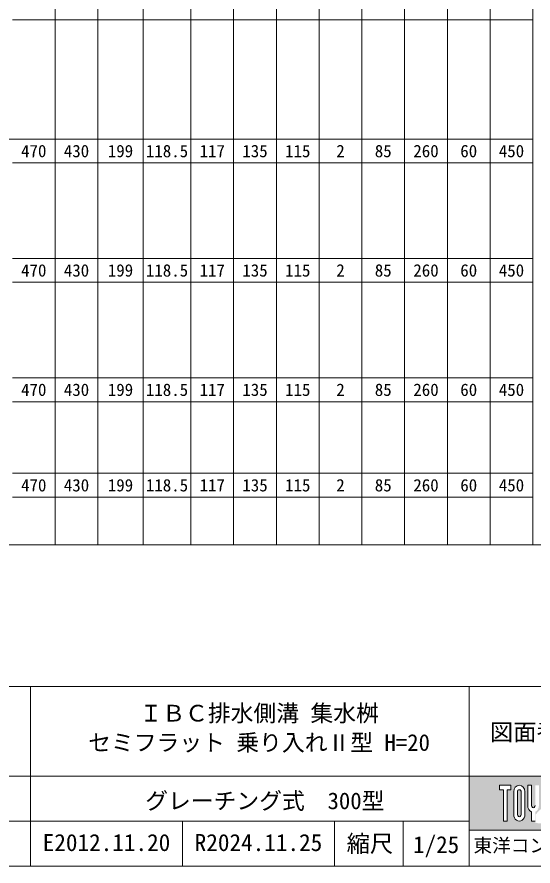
# Model space of a CAD drawing. Units: millimetres, scale not verified. Extents: x -44570 to -19804, y 69050 to 91573.
# Drawn here: x -36248 to -34196, y 75898 to 79277 of the extents above; entities that cross this region are included whole.
import ezdxf
from ezdxf.enums import TextEntityAlignment as Align

# ---------------------------------------------------------------- set-up
doc = ezdxf.new("R2010")
doc.units = ezdxf.units.MM
doc.header["$LTSCALE"] = 30
for name, color, linetype, lineweight in [('0_2', 7, 'Continuous', 20), ('DEFPOINTS_3', 8, 'Continuous', 0), ('寸法線', 7, 'Continuous', 9), ('枠', 5, 'Continuous', 5)]:
    doc.layers.add(name, color=color, linetype=linetype, lineweight=lineweight)
doc.styles.add('ＭＳ ゴシック', font='')
doc.styles.get('ＭＳ ゴシック').set_extended_font_data('MS Gothic')

msp = doc.modelspace()

# ---------------------------------------------------------------- hatches: boundary and pattern name
at = {"layer": '枠'}
h = msp.add_hatch(color=7, dxfattribs=at)
h.paths.add_polyline_path([(-34449.65, 76255.37), (-34449.65, 76041.08), (-33978.22, 76041.08), (-33871.08, 76255.37)])
edge = h.paths.add_edge_path(flags=16)
edge.add_ellipse((-34107.37, 76123.46), major_axis=(83.96, 46.99), ratio=0.3471473, start_angle=-144.31122, end_angle=72.1899, ccw=False)
edge.add_ellipse((-34138.46, 76103.17), major_axis=(0, 28.57), ratio=0.8463542, start_angle=-160.70346, end_angle=-90)
edge.add_line((-34114.28, 76103.17), (-34114.28, 76157.63))
edge = h.paths.add_edge_path(flags=16)
edge.add_ellipse((-34138.46, 76193.28), major_axis=(0, 26.37), ratio=0.8463542, start_angle=-90, end_angle=90, ccw=False)
edge.add_line((-34116.14, 76193.28), (-34116.14, 76103.17))
edge.add_ellipse((-34138.46, 76103.17), major_axis=(0, 26.37), ratio=0.8463542, start_angle=90, end_angle=-90, ccw=False)
edge.add_line((-34160.78, 76103.17), (-34160.78, 76193.28))
edge = h.paths.add_edge_path(flags=16)
edge.add_line((-34131.02, 76193.28), (-34131.02, 76103.17))
edge.add_ellipse((-34138.46, 76103.17), major_axis=(0, 8.79), ratio=0.8463541, start_angle=90, end_angle=-90, ccw=False)
edge.add_line((-34145.9, 76103.17), (-34145.9, 76193.28))
edge.add_ellipse((-34138.46, 76193.28), major_axis=(0, 8.79), ratio=0.8463541, start_angle=-90, end_angle=90, ccw=False)
edge = h.paths.add_edge_path(flags=16)
edge.add_line((-34132.88, 76147.22), (-34132.88, 76103.17))
edge.add_ellipse((-34138.46, 76103.17), major_axis=(0, 6.59), ratio=0.8463541, start_angle=90, end_angle=-90, ccw=False)
edge.add_line((-34144.04, 76103.17), (-34144.04, 76140.01))
edge.add_ellipse((-34107.37, 76123.46), major_axis=(83.96, 46.99), ratio=0.3471473, start_angle=107.79174, end_angle=126.47132, ccw=False)
edge = h.paths.add_edge_path(flags=16)
edge.add_line((-34171.94, 76219.65), (-34171.94, 76138.89))
edge.add_ellipse((-34194.26, 76138.89), major_axis=(0, 26.37), ratio=0.8463542, start_angle=-163.34117, end_angle=-90, ccw=False)
edge.add_line((-34186.82, 76114.02), (-34186.82, 76076.8))
edge.add_line((-34186.82, 76076.8), (-34201.7, 76076.8))
edge.add_line((-34201.7, 76076.8), (-34201.7, 76114.02))
edge.add_ellipse((-34194.26, 76138.89), major_axis=(0, 26.37), ratio=0.8463542, start_angle=90, end_angle=163.34117, ccw=False)
edge.add_line((-34216.58, 76138.89), (-34216.58, 76219.65))
edge.add_line((-34216.58, 76219.65), (-34201.7, 76219.65))
edge.add_line((-34201.7, 76219.65), (-34201.7, 76138.89))
edge.add_ellipse((-34194.26, 76138.89), major_axis=(0, 8.79), ratio=0.8463541, start_angle=90, end_angle=-90)
edge.add_line((-34186.82, 76138.89), (-34186.82, 76219.65))
edge.add_line((-34186.82, 76219.65), (-34171.94, 76219.65))
edge = h.paths.add_edge_path(flags=16)
edge.add_line((-34162.64, 76125.92), (-34162.64, 76103.17))
edge.add_ellipse((-34138.46, 76103.17), major_axis=(0, 28.57), ratio=0.8463542, start_angle=90, end_angle=-171.54427)
edge.add_ellipse((-34107.37, 76123.46), major_axis=(83.96, 46.99), ratio=0.3471473, start_angle=-178.64954, end_angle=-148.29244, ccw=False)
edge.add_line((-34190.03, 76074.6), (-34184.96, 76074.6))
edge.add_line((-34184.96, 76074.6), (-34184.96, 76102.46))
edge.add_ellipse((-34107.37, 76123.46), major_axis=(83.96, 46.99), ratio=0.3471473, start_angle=148.21912, end_angle=165.90812, ccw=False)
edge = h.paths.add_edge_path(flags=16)
edge.add_ellipse((-34250.06, 76193.28), major_axis=(0, 26.37), ratio=0.8463542, start_angle=-90, end_angle=90, ccw=False)
edge.add_line((-34227.74, 76193.28), (-34227.74, 76103.17))
edge.add_ellipse((-34250.06, 76103.17), major_axis=(0, 26.37), ratio=0.8463542, start_angle=90, end_angle=-90, ccw=False)
edge.add_line((-34272.39, 76103.17), (-34272.39, 76193.28))
edge = h.paths.add_edge_path(flags=16)
edge.add_line((-34242.62, 76193.28), (-34242.62, 76103.17))
edge.add_ellipse((-34250.06, 76103.17), major_axis=(0, 8.79), ratio=0.8463541, start_angle=90, end_angle=-90, ccw=False)
edge.add_line((-34257.51, 76103.17), (-34257.51, 76193.28))
edge.add_ellipse((-34250.06, 76193.28), major_axis=(0, 8.79), ratio=0.8463541, start_angle=-90, end_angle=90, ccw=False)
h.paths.add_polyline_path([(-34283.55, 76219.65), (-34283.55, 76202.07), (-34298.43, 76202.07), (-34298.43, 76076.8), (-34313.31, 76076.8), (-34313.31, 76202.07), (-34328.19, 76202.07), (-34328.19, 76219.65)], flags=16)

# ---------------------------------------------------------------- linework, layer by layer
at = {"layer": 'DEFPOINTS_3'}
for p, q in [((-36266.12, 79266.23), (-34196.12, 79266.23)), ((-36266.12, 78696.23), (-34196.12, 78696.23)), ((-36266.12, 78221.23), (-34196.12, 78221.23)), ((-36266.12, 77746.23), (-34196.12, 77746.23)), ((-36266.12, 77366.23), (-34196.12, 77366.23))]:
    msp.add_line(p, q, dxfattribs=at)
at = {"layer": '寸法線', "lineweight": 13}
for p, q in [((-36096.12, 81641.23), (-36096.12, 77176.23)), ((-35926.12, 81641.23), (-35926.12, 77176.23)), ((-35746.12, 81641.23), (-35746.12, 77176.23)), ((-35386.12, 81641.23), (-35386.12, 77176.23)), ((-35046.12, 81641.23), (-35046.12, 77176.23)), ((-34706.12, 81641.23), (-34706.12, 77176.23)), ((-34536.12, 81641.23), (-34536.12, 77176.23)), ((-34196.12, 81641.23), (-34196.12, 77176.23)), ((-35556.12, 79361.23), (-35556.12, 79266.23)), ((-35216.12, 79361.23), (-35216.12, 79266.23)), ((-34876.12, 79361.23), (-34876.12, 79266.23)), ((-34366.12, 79361.23), (-34366.12, 79266.23)), ((-35556.12, 79266.23), (-35556.12, 78791.23)), ((-35216.12, 79266.23), (-35216.12, 78791.23)), ((-34876.12, 79266.23), (-34876.12, 78791.23)), ((-34366.12, 79266.23), (-34366.12, 78791.23)), ((-36806.12, 78791.23), (-34196.12, 78791.23)), ((-35556.12, 78791.23), (-35556.12, 78696.23)), ((-35216.12, 78791.23), (-35216.12, 78696.23)), ((-34876.12, 78791.23), (-34876.12, 78696.23)), ((-34366.12, 78791.23), (-34366.12, 78696.23)), ((-35556.12, 78696.23), (-35556.12, 78316.23)), ((-35216.12, 78696.23), (-35216.12, 78316.23)), ((-34876.12, 78696.23), (-34876.12, 78316.23)), ((-34366.12, 78696.23), (-34366.12, 78316.23)), ((-36266.12, 78316.23), (-34196.12, 78316.23)), ((-35556.12, 78316.23), (-35556.12, 78221.23)), ((-35216.12, 78316.23), (-35216.12, 78221.23)), ((-34876.12, 78316.23), (-34876.12, 78221.23)), ((-34366.12, 78316.23), (-34366.12, 78221.23)), ((-35556.12, 78221.23), (-35556.12, 77841.23)), ((-35216.12, 78221.23), (-35216.12, 77841.23)), ((-34876.12, 78221.23), (-34876.12, 77841.23)), ((-34366.12, 78221.23), (-34366.12, 77841.23)), ((-36266.12, 77841.23), (-34196.12, 77841.23)), ((-35556.12, 77841.23), (-35556.12, 77746.23)), ((-35216.12, 77841.23), (-35216.12, 77746.23)), ((-34876.12, 77841.23), (-34876.12, 77746.23)), ((-34366.12, 77841.23), (-34366.12, 77746.23)), ((-35556.12, 77746.23), (-35556.12, 77461.23)), ((-35216.12, 77746.23), (-35216.12, 77461.23)), ((-34876.12, 77746.23), (-34876.12, 77461.23)), ((-34366.12, 77746.23), (-34366.12, 77461.23)), ((-36266.12, 77461.23), (-34196.12, 77461.23)), ((-35556.12, 77461.23), (-35556.12, 77366.23)), ((-35216.12, 77461.23), (-35216.12, 77366.23)), ((-34876.12, 77461.23), (-34876.12, 77366.23)), ((-34366.12, 77461.23), (-34366.12, 77366.23)), ((-35556.12, 77366.23), (-35556.12, 77176.23)), ((-35216.12, 77366.23), (-35216.12, 77176.23)), ((-34876.12, 77366.23), (-34876.12, 77176.23)), ((-34366.12, 77366.23), (-34366.12, 77176.23)), ((-36446.12, 77176.23), (-34196.12, 77176.23)), ((-34196.12, 77176.23), (-33551.12, 77176.23))]:
    msp.add_line(p, q, dxfattribs=at)
at = {"layer": '枠', "lineweight": 20}
for p, q in [((-33378.22, 76612.51), (-36634.12, 76612.51)), ((-36194.09, 75898.23), (-36194.09, 76612.51)), ((-34449.65, 75898.23), (-34449.65, 76612.51)), ((-33378.22, 76255.37), (-36634.12, 76255.37)), ((-34449.65, 76255.37), (-36634.12, 76255.37)), ((-34449.65, 76076.8), (-36634.12, 76076.8)), ((-35589.6, 75898.23), (-35589.6, 76076.8)), ((-34985.1, 75898.23), (-34985.1, 76076.8)), ((-34711.91, 75898.23), (-34711.91, 76076.8)), ((-43378.22, 75898.23), (-33378.22, 75898.23))]:
    msp.add_line(p, q, dxfattribs=at)
at = {"layer": '枠'}
for p, q in [((-34449.65, 76255.37), (-34449.65, 76041.08)), ((-34449.65, 76255.37), (-33871.08, 76255.37)), ((-34328.19, 76219.65), (-34328.19, 76202.07)), ((-34328.19, 76219.65), (-34283.55, 76219.65)), ((-34313.31, 76202.07), (-34328.19, 76202.07)), ((-34313.31, 76202.07), (-34313.31, 76076.8)), ((-34298.43, 76202.07), (-34298.43, 76076.8)), ((-34283.55, 76202.07), (-34298.43, 76202.07)), ((-34283.55, 76219.65), (-34283.55, 76202.07)), ((-34216.58, 76138.89), (-34216.58, 76219.65)), ((-34216.58, 76219.65), (-34201.7, 76219.65)), ((-34201.7, 76219.65), (-34201.7, 76138.89)), ((-34272.39, 76193.28), (-34272.39, 76103.17)), ((-34257.51, 76103.17), (-34257.51, 76193.28)), ((-34242.62, 76193.28), (-34242.62, 76103.17)), ((-34227.74, 76103.17), (-34227.74, 76193.28)), ((-34201.7, 76114.02), (-34201.7, 76076.8)), ((-34298.43, 76076.8), (-34313.31, 76076.8)), ((-34186.82, 76076.8), (-34201.7, 76076.8)), ((-34449.65, 76041.08), (-33978.22, 76041.08))]:
    msp.add_line(p, q, dxfattribs=at)
for centre, major_axis, start_param, end_param in [((-34250.06, 76193.28), (0, 26.37), 4.712389, 7.8539816), ((-34250.06, 76193.28), (0, 8.79), 4.712389, 7.8539816), ((-34194.26, 76138.89), (0, 26.37), 1.5707963, 2.8017557), ((-34194.26, 76138.89), (0, 8.79), 1.5707963, 4.712389), ((-34250.06, 76103.17), (0, 26.37), 1.5707963, 4.712389), ((-34250.06, 76103.17), (0, 8.79), 1.5707963, 4.712389)]:
    msp.add_ellipse(centre, major_axis=major_axis, ratio=0.846354, start_param=start_param, end_param=end_param, dxfattribs=at)

# ---------------------------------------------------------------- texts
at = {"layer": '0_2', "style": 'ＭＳ ゴシック'}
msp.add_text('グレーチング式\u3000300型', height=66.46, dxfattribs=at).set_placement((-35262.15, 76157.72), align=Align.MIDDLE_CENTER)
msp.add_text('1/25', height=67.41, dxfattribs=at).set_placement((-34672.58, 75929.41), align=Align.BOTTOM_LEFT)
at = {"layer": '寸法線', "style": 'ＭＳ ゴシック'}
for s, p in [('470', (-36181.12, 78743.73)), ('430', (-36011.12, 78743.73)), ('199', (-35836.12, 78743.73)), ('118.5', (-35651.12, 78743.73)), ('117', (-35471.12, 78743.73)), ('135', (-35301.12, 78743.73)), ('115', (-35131.12, 78743.73)), ('2', (-34961.12, 78743.73)), ('85', (-34791.12, 78743.73)), ('260', (-34621.12, 78743.73)), ('60', (-34451.12, 78743.73)), ('450', (-34281.12, 78743.73)), ('470', (-36181.12, 78268.73)), ('430', (-36011.12, 78268.73)), ('199', (-35836.12, 78268.73)), ('118.5', (-35651.12, 78268.73)), ('117', (-35471.12, 78268.73)), ('135', (-35301.12, 78268.73)), ('115', (-35131.12, 78268.73)), ('2', (-34961.12, 78268.73)), ('85', (-34791.12, 78268.73)), ('260', (-34621.12, 78268.73)), ('60', (-34451.12, 78268.73)), ('450', (-34281.12, 78268.73)), ('470', (-36181.12, 77793.73)), ('430', (-36011.12, 77793.73)), ('199', (-35836.12, 77793.73)), ('118.5', (-35651.12, 77793.73)), ('117', (-35471.12, 77793.73)), ('135', (-35301.12, 77793.73)), ('115', (-35131.12, 77793.73)), ('2', (-34961.12, 77793.73)), ('85', (-34791.12, 77793.73)), ('260', (-34621.12, 77793.73)), ('60', (-34451.12, 77793.73)), ('450', (-34281.12, 77793.73)), ('470', (-36181.12, 77413.73)), ('430', (-36011.12, 77413.73)), ('199', (-35836.12, 77413.73)), ('118.5', (-35651.12, 77413.73)), ('117', (-35471.12, 77413.73)), ('135', (-35301.12, 77413.73)), ('115', (-35131.12, 77413.73)), ('2', (-34961.12, 77413.73)), ('85', (-34791.12, 77413.73)), ('260', (-34621.12, 77413.73)), ('60', (-34451.12, 77413.73)), ('450', (-34281.12, 77413.73))]:
    msp.add_text(s, height=49.37, dxfattribs=at).set_placement(p, align=Align.MIDDLE_CENTER)
at = {"layer": '枠', "color": 7, "style": 'ＭＳ ゴシック'}
for s, p in [('ＩＢＣ排水側溝 集水桝', (-35760.52, 76539.64)), ('セミフラット 乗り入れⅡ型 H=20', (-35964.48, 76422.97))]:
    msp.add_text(s, height=66.46, dxfattribs=at).set_placement(p, align=Align.TOP_LEFT)
for s, height, p in [('図面番号', 67.82, (-34181.79, 76431.23)), ('縮尺', 67.82, (-34844.21, 75987.51)), ('E2012.11.20', 67.82, (-35891.84, 75991.7)), ('R2024.11.25', 67.82, (-35287.35, 75991.7)), ('東洋コンクリート工業株式会社', 54.25, (-33913.94, 75979.99))]:
    msp.add_text(s, height=height, dxfattribs=at).set_placement(p, align=Align.MIDDLE_CENTER)

doc.saveas('drawing.dxf')
